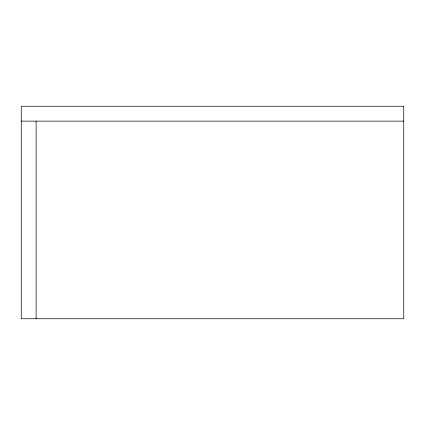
<?xml version="1.0" encoding="UTF-8"?>
<svg xmlns="http://www.w3.org/2000/svg" width="425" height="425" viewBox="0 0 425 425"><rect width="100%" height="100%" fill="white"/><g stroke="black" fill="none" stroke-linecap="round" stroke-linejoin="round"><path stroke-width="0.64" d="M21.25 121.125L403.75 121.125M36.125 121.125L36.125 318.75M403.75 106.25L21.25 106.25L21.25 318.75L403.75 318.75L403.75 106.25"/></g></svg>
